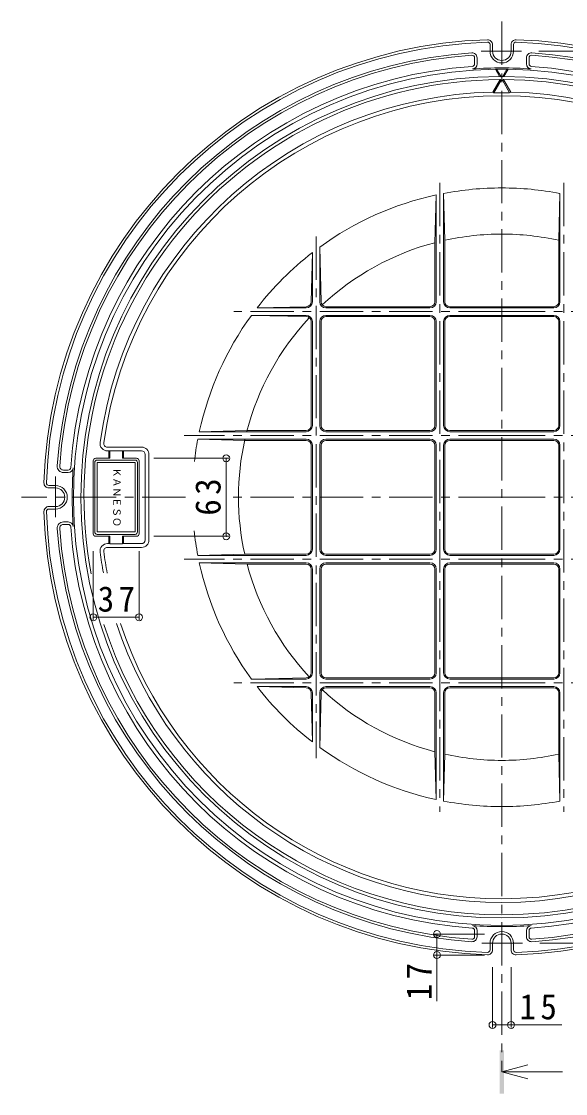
# Model space of a CAD drawing. Units: millimetres, scale not verified. Extents: x -1184 to 1314, y -946 to 925.
# Drawn here: x -1006 to -567, y -38 to 829 of the extents above; entities that cross this region are included whole.
import ezdxf
from ezdxf.enums import TextEntityAlignment as Align

# ---------------------------------------------------------------- set-up
doc = ezdxf.new("R2010")
doc.units = ezdxf.units.MM
doc.header["$LTSCALE"] = 7
doc.header["$PDMODE"] = 32
doc.header["$PDSIZE"] = 5.6
doc.linetypes.add('CHAIN1', pattern=[8, 5, -1, 1, -1])
for name, color, linetype, lineweight in [('8-0', 2, 'Continuous', 9), ('8-1', 3, 'Continuous', 9), ('8-2', 6, 'Continuous', 9), ('8-4', 7, 'Continuous', 9), ('8-5', 7, 'Continuous', 9)]:
    doc.layers.add(name, color=color, linetype=linetype, lineweight=lineweight)
doc.styles.add('ＭＳ ゴシック', font='')
doc.styles.get('ＭＳ ゴシック').set_extended_font_data('MS Gothic')

msp = doc.modelspace()

# ---------------------------------------------------------------- linework, layer by layer
at = {"layer": '8-0'}
for p, q in [((-627.697, 804.477), (-627.697, 809.796)), ((-625.697, 804.477), (-625.697, 809.796)), ((-610.697, 804.477), (-610.697, 809.796)), ((-608.697, 804.477), (-608.697, 809.796)), ((-640.196, 794.155), (-640.196, 799.167)), ((-638.197, 794.155), (-638.197, 799.167)), ((-598.197, 794.155), (-598.197, 799.167)), ((-596.197, 794.155), (-596.197, 799.167)), ((-623.402, 789.927), (-622.342, 790.09)), ((-619.964, 783.971), (-623.402, 789.927)), ((-616.43, 783.971), (-612.991, 789.927)), ((-612.991, 789.927), (-614.051, 790.09)), ((-619.964, 783.971), (-618.697, 783.776)), ((-618.697, 783.776), (-618.197, 783.776)), ((-617.697, 783.776), (-618.197, 783.776)), ((-616.43, 783.971), (-617.697, 783.776)), ((-968.375, 465.977), (-972.315, 465.977)), ((-968.375, 463.977), (-972.315, 463.977)), ((-978.697, 453.477), (-984.016, 453.477)), ((-978.697, 451.477), (-984.016, 451.477)), ((-978.697, 436.477), (-984.016, 436.477)), ((-978.697, 434.477), (-984.016, 434.477)), ((-968.375, 423.977), (-972.315, 423.977)), ((-968.375, 421.977), (-972.315, 421.977)), ((-640.196, 93.799), (-640.196, 88.787)), ((-638.197, 93.799), (-638.197, 88.787)), ((-598.197, 93.799), (-598.197, 88.787)), ((-596.197, 93.799), (-596.197, 88.787)), ((-627.697, 83.477), (-627.697, 78.158)), ((-625.697, 83.477), (-625.697, 78.158)), ((-610.697, 83.477), (-610.697, 78.158)), ((-608.697, 83.477), (-608.697, 78.158))]:
    msp.add_line(p, q, dxfattribs=at)
for points in [[(-618.697, 783.776), (-622.342, 790.09), (-618.197, 790.09)], [(-617.697, 783.776), (-614.051, 790.09), (-618.197, 790.09)]]:
    msp.add_lwpolyline(points, dxfattribs=at)
for centre, radius, start, end in [((-618.197, 443.977), 370, 91.80058, 178.19942), ((-618.197, 443.977), 368, 91.80058, 178.19942), ((-629.697, 809.796), 4, 0, 91.80011), ((-629.697, 809.796), 2, 0, 91.80011), ((-606.697, 809.796), 4, 88.19989, 180), ((-606.697, 809.796), 2, 88.19989, 180), ((-618.197, 443.977), 368, 1.80058, 88.19942), ((-618.197, 443.977), 370, 1.80058, 88.19942), ((-618.197, 443.977), 360, 93.86557, 175.96175), ((-618.197, 443.977), 358, 93.86557, 175.96175), ((-642.197, 799.167), 4, 0, 93.86516), ((-642.197, 799.167), 2, 0, 93.86516), ((-618.197, 804.477), 9.5, 180, 270), ((-618.197, 804.477), 7.5, 180, 0), ((-618.197, 804.477), 9.5, 270, 0), ((-594.197, 799.167), 4, 86.13484, 180), ((-594.197, 799.167), 2, 86.13484, 180), ((-618.197, 443.977), 358, 4.03825, 86.13443), ((-618.197, 443.977), 360, 4.03825, 86.13443), ((-618.197, 443.977), 349, 93.92072, 176.07928), ((-618.197, 443.977), 346, 90.8631, 270), ((-642.197, 794.155), 2, 273.92058, 0), ((-642.197, 794.155), 4, 273.92058, 0), ((-618.197, 443.977), 347, 90, 93.92072), ((-618.197, 443.977), 347, 86.07928, 90), ((-618.197, 443.977), 346, 270, 89.1369), ((-594.197, 794.155), 4, 180, 266.07942), ((-594.197, 794.155), 2, 180, 266.07942), ((-618.197, 443.977), 349, 3.92072, 86.07928), ((-618.197, 443.977), 340, 90.29791, 270), ((-618.197, 443.977), 340, 270, 89.70209), ((-972.315, 468.977), 5, 175.96172, 270), ((-972.315, 468.977), 3, 175.96172, 270), ((-968.375, 467.977), 2, 270, 356.07942), ((-968.375, 467.977), 4, 270, 356.07942), ((-618.197, 443.977), 347, 176.07928, 183.92072), ((-984.016, 455.477), 4, 178.19989, 270), ((-984.016, 455.477), 2, 178.19989, 270), ((-978.697, 443.977), 9.5, 270, 90), ((-978.697, 443.977), 7.5, 270, 90), ((-984.016, 432.477), 4, 90, 181.80011), ((-984.016, 432.477), 2, 90, 181.80011), ((-618.197, 443.977), 370, 181.80058, 268.19943), ((-618.197, 443.977), 368, 181.80058, 268.19942), ((-618.197, 443.977), 368, 271.80058, 358.19942), ((-618.197, 443.977), 370, 271.80058, 358.19942), ((-972.315, 418.977), 5, 90, 184.03828), ((-618.197, 443.977), 360, 184.03827, 266.13443), ((-972.315, 418.977), 3, 90, 184.03828), ((-618.197, 443.977), 358, 184.03825, 266.13443), ((-968.375, 419.977), 4, 3.92058, 90), ((-968.375, 419.977), 2, 3.92058, 90), ((-618.197, 443.977), 349, 183.92073, 266.07928), ((-618.197, 443.977), 349, 273.92072, 356.07927), ((-618.197, 443.977), 358, 273.86557, 355.96175), ((-618.197, 443.977), 360, 273.86557, 355.96173), ((-642.197, 93.799), 2, 0, 86.07942), ((-642.197, 93.799), 4, 0, 86.07942), ((-618.197, 443.977), 347, 266.07928, 270), ((-618.197, 443.977), 347, 270, 273.92072), ((-594.197, 93.799), 4, 93.92058, 180), ((-594.197, 93.799), 2, 93.92058, 180), ((-642.197, 88.787), 4, 266.13484, 0), ((-642.197, 88.787), 2, 266.13484, 0), ((-618.197, 83.477), 9.5, 90, 180), ((-618.197, 83.477), 7.5, 0, 180), ((-618.197, 83.477), 9.5, 0, 90), ((-594.197, 88.787), 4, 180, 273.86516), ((-594.197, 88.787), 2, 180, 273.86516), ((-629.697, 78.158), 4, 268.19989, 0), ((-629.697, 78.158), 2, 268.19989, 0), ((-606.697, 78.158), 4, 180, 271.80011), ((-606.697, 78.158), 2, 180, 271.80011)]:
    msp.add_arc(centre, radius, start, end, dxfattribs=at)
at = {"layer": '8-1', "linetype": 'CHAIN1'}
for p, q in [((-618.197, 828.527), (-618.197, -20.457)), ((-634.98, 804.477), (-602.174, 804.477)), ((-668.196, 698.158), (-668.196, 189.796)), ((-568.197, 698.158), (-568.197, 189.796)), ((-768.197, 654.778), (-768.197, 233.176)), ((-618.197, 593.977), (-834.769, 593.977)), ((-618.197, 593.977), (-401.624, 593.977)), ((-618.197, 493.977), (-874.725, 493.977)), ((-618.197, 493.977), (-361.669, 493.977)), ((-978.697, 460.76), (-978.697, 427.955)), ((-873.796, 443.977), (-1006.196, 443.977)), ((-618.197, 443.977), (-837.105, 443.977)), ((-618.197, 443.977), (-205.067, 443.977)), ((-618.197, 393.977), (-874.725, 393.977)), ((-618.197, 393.977), (-361.669, 393.977)), ((-618.197, 293.977), (-834.769, 293.977)), ((-618.197, 293.977), (-401.624, 293.977)), ((-601.413, 83.477), (-634.219, 83.477))]:
    msp.add_line(p, q, dxfattribs=at)
at = {"layer": '8-1'}
for p, q in [((-619.562, 781.474), (-625.379, 771.398)), ((-618.697, 780.973), (-618.197, 780.973)), ((-617.697, 780.973), (-618.197, 780.973)), ((-616.831, 781.474), (-611.014, 771.398)), ((-625.379, 771.398), (-624.503, 770.916)), ((-611.014, 771.398), (-611.89, 770.916)), ((-624.503, 770.916), (-618.197, 770.916)), ((-611.89, 770.916), (-618.197, 770.916)), ((-672.197, 649.708), (-671.197, 688.294)), ((-671.197, 601.977), (-671.197, 688.294)), ((-665.197, 601.977), (-665.197, 689.519)), ((-664.197, 651.643), (-665.197, 689.519)), ((-572.197, 651.643), (-571.197, 689.519)), ((-571.197, 601.977), (-571.197, 689.519)), ((-664.197, 601.977), (-664.197, 651.643)), ((-572.197, 601.977), (-572.197, 651.643)), ((-772.197, 601.977), (-771.197, 641.691)), ((-771.197, 601.977), (-771.197, 641.691)), ((-765.197, 601.977), (-765.197, 646.192)), ((-764.196, 601.977), (-765.197, 646.192)), ((-672.197, 601.977), (-672.197, 649.708)), ((-815.911, 596.977), (-776.197, 597.977)), ((-676.196, 597.977), (-760.197, 597.977)), ((-618.197, 597.977), (-660.197, 597.977)), ((-618.197, 597.977), (-576.197, 597.977)), ((-776.197, 590.977), (-820.412, 590.977)), ((-776.197, 589.977), (-820.412, 590.977)), ((-776.197, 596.977), (-815.911, 596.977)), ((-676.196, 596.977), (-760.197, 596.977)), ((-676.196, 590.977), (-760.197, 590.977)), ((-676.196, 589.977), (-760.197, 589.977)), ((-618.197, 596.977), (-660.197, 596.977)), ((-618.197, 590.977), (-660.197, 590.977)), ((-618.197, 589.977), (-660.197, 589.977)), ((-618.197, 596.977), (-576.197, 596.977)), ((-618.197, 590.977), (-576.197, 590.977)), ((-618.197, 589.977), (-576.197, 589.977)), ((-772.197, 585.977), (-772.197, 501.977)), ((-771.197, 585.977), (-771.197, 501.977)), ((-765.197, 585.977), (-765.197, 501.977)), ((-764.196, 585.977), (-764.196, 501.977)), ((-672.197, 501.977), (-672.197, 585.977)), ((-671.197, 585.977), (-671.197, 501.977)), ((-665.197, 585.977), (-665.197, 501.977)), ((-664.197, 501.977), (-664.197, 585.977)), ((-572.197, 501.977), (-572.197, 585.977)), ((-571.197, 585.977), (-571.197, 501.977)), ((-823.928, 497.977), (-862.514, 496.977)), ((-776.197, 496.977), (-862.514, 496.977)), ((-776.197, 497.977), (-823.928, 497.977)), ((-676.196, 497.977), (-760.197, 497.977)), ((-760.197, 496.977), (-676.196, 496.977)), ((-618.197, 497.977), (-660.197, 497.977)), ((-618.197, 496.977), (-660.197, 496.977)), ((-618.197, 497.977), (-576.197, 497.977)), ((-618.197, 496.977), (-576.197, 496.977)), ((-776.197, 490.977), (-863.739, 490.977)), ((-825.863, 489.977), (-863.739, 490.977)), ((-776.197, 489.977), (-825.863, 489.977)), ((-772.197, 401.977), (-772.197, 485.977)), ((-771.197, 401.977), (-771.197, 485.977)), ((-765.197, 401.977), (-765.197, 485.977)), ((-764.196, 401.977), (-764.196, 485.977)), ((-760.197, 490.977), (-676.196, 490.977)), ((-676.196, 489.977), (-760.197, 489.977)), ((-672.197, 401.977), (-672.197, 485.977)), ((-671.197, 401.977), (-671.197, 485.977)), ((-665.197, 401.977), (-665.197, 485.977)), ((-664.197, 401.977), (-664.197, 485.977)), ((-618.197, 490.977), (-660.197, 490.977)), ((-618.197, 489.977), (-660.197, 489.977)), ((-618.197, 490.977), (-576.197, 490.977)), ((-618.197, 489.977), (-576.197, 489.977)), ((-572.197, 401.977), (-572.197, 485.977)), ((-571.197, 401.977), (-571.197, 485.977)), ((-909.197, 484.477), (-936.74, 484.477)), ((-935.697, 481.477), (-936.74, 481.477)), ((-935.697, 481.477), (-934.697, 481.607)), ((-935.697, 481.477), (-935.697, 475.477)), ((-934.697, 481.607), (-934.697, 475.477)), ((-924.697, 481.607), (-934.697, 481.607)), ((-924.697, 481.607), (-924.697, 475.477)), ((-924.697, 481.607), (-923.697, 481.477)), ((-923.697, 481.477), (-923.697, 475.477)), ((-909.197, 481.477), (-923.697, 481.477)), ((-906.197, 409.477), (-906.197, 478.477)), ((-903.197, 409.477), (-903.197, 478.477)), ((-948.197, 414.477), (-948.197, 473.477)), ((-934.697, 475.477), (-946.197, 475.477)), ((-913.197, 475.477), (-924.697, 475.477)), ((-911.197, 414.477), (-911.197, 473.477)), ((-934.697, 412.477), (-946.197, 412.477)), ((-935.697, 406.477), (-935.697, 412.477)), ((-934.697, 406.347), (-934.697, 412.477)), ((-913.197, 412.477), (-924.697, 412.477)), ((-924.697, 406.347), (-924.697, 412.477)), ((-923.697, 406.477), (-923.697, 412.477)), ((-935.697, 406.477), (-936.74, 406.477)), ((-909.197, 403.477), (-936.74, 403.477)), ((-935.697, 406.477), (-934.697, 406.347)), ((-924.697, 406.347), (-934.697, 406.347)), ((-924.697, 406.347), (-923.697, 406.477)), ((-909.197, 406.477), (-923.697, 406.477)), ((-825.863, 397.977), (-863.739, 396.977)), ((-776.197, 396.977), (-863.739, 396.977)), ((-776.197, 390.977), (-862.514, 390.977)), ((-823.928, 389.977), (-862.514, 390.977)), ((-776.197, 397.977), (-825.863, 397.977)), ((-776.197, 389.977), (-823.928, 389.977)), ((-676.196, 397.977), (-760.197, 397.977)), ((-760.197, 396.977), (-676.196, 396.977)), ((-760.197, 390.977), (-676.196, 390.977)), ((-676.196, 389.977), (-760.197, 389.977)), ((-618.197, 397.977), (-660.197, 397.977)), ((-618.197, 396.977), (-660.197, 396.977)), ((-618.197, 390.977), (-660.197, 390.977)), ((-618.197, 389.977), (-660.197, 389.977)), ((-618.197, 397.977), (-576.197, 397.977)), ((-618.197, 396.977), (-576.197, 396.977)), ((-618.197, 390.977), (-576.197, 390.977)), ((-618.197, 389.977), (-576.197, 389.977)), ((-772.197, 301.977), (-772.197, 385.977)), ((-771.197, 301.977), (-771.197, 385.977)), ((-765.197, 301.977), (-765.197, 385.977)), ((-764.196, 301.977), (-764.196, 385.977)), ((-672.197, 385.977), (-672.197, 301.977)), ((-671.197, 301.977), (-671.197, 385.977)), ((-665.197, 301.977), (-665.197, 385.977)), ((-664.197, 385.977), (-664.197, 301.977)), ((-572.197, 385.977), (-572.197, 301.977)), ((-571.197, 301.977), (-571.197, 385.977)), ((-776.197, 297.977), (-820.412, 296.977)), ((-776.197, 296.977), (-820.412, 296.977)), ((-676.196, 297.977), (-760.197, 297.977)), ((-676.196, 296.977), (-760.197, 296.977)), ((-618.197, 297.977), (-660.197, 297.977)), ((-618.197, 296.977), (-660.197, 296.977)), ((-618.197, 297.977), (-576.197, 297.977)), ((-618.197, 296.977), (-576.197, 296.977)), ((-776.197, 290.977), (-815.911, 290.977)), ((-815.911, 290.977), (-776.197, 289.977)), ((-772.197, 285.977), (-771.197, 246.263)), ((-771.197, 285.977), (-771.197, 246.263)), ((-765.197, 285.977), (-765.197, 241.762)), ((-764.196, 285.977), (-765.197, 241.762)), ((-676.196, 290.977), (-760.197, 290.977)), ((-676.196, 289.977), (-760.197, 289.977)), ((-672.197, 285.977), (-672.197, 238.246)), ((-671.197, 285.977), (-671.197, 199.66)), ((-665.197, 285.977), (-665.197, 198.435)), ((-664.197, 285.977), (-664.197, 236.311)), ((-618.197, 290.977), (-660.197, 290.977)), ((-618.197, 289.977), (-660.197, 289.977)), ((-618.197, 290.977), (-576.197, 290.977)), ((-618.197, 289.977), (-576.197, 289.977)), ((-572.197, 285.977), (-572.197, 236.311)), ((-571.197, 285.977), (-571.197, 198.435)), ((-672.197, 238.246), (-671.197, 199.66)), ((-664.197, 236.311), (-665.197, 198.435)), ((-572.197, 236.311), (-571.197, 198.435))]:
    msp.add_line(p, q, dxfattribs=at)
for points in [[(-619.562, 781.474), (-618.697, 780.973), (-624.503, 770.916)], [(-616.831, 781.474), (-617.697, 780.973), (-611.89, 770.916)]]:
    msp.add_lwpolyline(points, dxfattribs=at)
for centre, radius, start, end in [((-618.197, 443.977), 337.5, 90.23178, 190.57687), ((-618.197, 443.977), 337.5, 270, 89.76822), ((-618.197, 443.977), 327.5, 91.2567, 172.22386), ((-618.197, 443.977), 327.5, 7.77614, 88.7433), ((-618.197, 443.977), 324.5, 90, 172.22385), ((-618.197, 443.977), 324.5, 7.77615, 90), ((-618.197, 443.977), 250, 90, 100.83609), ((-618.197, 443.977), 250, 79.16391, 90), ((-618.197, 443.977), 250, 102.23958, 126.01524), ((-618.197, 443.977), 212.7, 90, 102.48987), ((-618.197, 443.977), 212.7, 77.51013, 90), ((-618.197, 443.977), 250, 127.73427, 142.26576), ((-618.197, 443.977), 212.7, 104.70715, 133.0229), ((-776.197, 601.977), 4, 270, 0), ((-776.197, 601.977), 5, 270, 0), ((-760.197, 601.977), 5, 180, 270), ((-760.197, 601.977), 4, 180, 270), ((-676.196, 601.977), 4, 270, 0), ((-676.196, 601.977), 5, 270, 0), ((-660.197, 601.977), 5, 180, 270), ((-660.197, 601.977), 4, 180, 270), ((-576.197, 601.977), 4, 270, 0), ((-576.197, 601.977), 5, 270, 0), ((-618.197, 443.977), 250, 143.98479, 167.76042), ((-776.197, 585.977), 5, 0, 90), ((-776.197, 585.977), 4, 0, 90), ((-760.197, 585.977), 5, 90, 180), ((-760.197, 585.977), 4, 90, 180), ((-676.196, 585.977), 5, 0, 90), ((-676.196, 585.977), 4, 0, 90), ((-660.197, 585.977), 5, 90, 180), ((-660.197, 585.977), 4, 90, 180), ((-576.197, 585.977), 5, 0, 90), ((-576.197, 585.977), 4, 0, 90), ((-618.197, 443.977), 212.7, 136.97708, 165.44727), ((-776.197, 501.977), 4, 270, 0), ((-776.197, 501.977), 5, 270, 0), ((-760.197, 501.977), 5, 180, 270), ((-760.197, 501.977), 4, 180, 270), ((-676.196, 501.977), 4, 270, 0), ((-676.196, 501.977), 5, 270, 0), ((-660.197, 501.977), 5, 180, 270), ((-660.197, 501.977), 4, 180, 270), ((-576.197, 501.977), 4, 270, 0), ((-576.197, 501.977), 5, 270, 0), ((-936.74, 487.477), 6, 172.22426, 270), ((-936.74, 487.477), 3, 172.22426, 270), ((-618.197, 443.977), 250, 169.16389, 173.35984), ((-618.197, 443.977), 212.7, 167.35391, 192.48988), ((-776.197, 485.977), 5, 0, 90), ((-776.197, 485.977), 4, 0, 90), ((-760.197, 485.977), 5, 90, 180), ((-760.197, 485.977), 4, 90, 180), ((-676.196, 485.977), 5, 0, 90), ((-676.196, 485.977), 4, 0, 90), ((-660.197, 485.977), 5, 90, 180), ((-660.197, 485.977), 4, 90, 180), ((-576.197, 485.977), 5, 0, 90), ((-576.197, 485.977), 4, 0, 90), ((-909.197, 478.477), 6, 0, 90), ((-909.197, 478.477), 3, 0, 90), ((-946.197, 473.477), 2, 90, 180), ((-913.197, 473.477), 2, 0, 90), ((-618.197, 443.977), 250, 186.2095, 190.83611), ((-946.197, 414.477), 2, 180, 270), ((-913.197, 414.477), 2, 270, 0), ((-909.197, 409.477), 3, 270, 0), ((-909.197, 409.477), 6, 270, 0), ((-936.74, 400.477), 6, 90, 187.77574), ((-618.197, 443.977), 327.5, 187.77613, 190.7529), ((-936.74, 400.477), 3, 90, 187.77574), ((-618.197, 443.977), 324.5, 187.77614, 190.91255), ((-776.197, 401.977), 4, 270, 0), ((-776.197, 401.977), 5, 270, 0), ((-760.197, 401.977), 5, 180, 270), ((-760.197, 401.977), 4, 180, 270), ((-676.196, 401.977), 4, 270, 0), ((-676.196, 401.977), 5, 270, 0), ((-660.197, 401.977), 5, 180, 270), ((-660.197, 401.977), 4, 180, 270), ((-618.197, 443.977), 324.5, 270, 352.22386), ((-618.197, 443.977), 327.5, 270, 352.22387), ((-576.197, 401.977), 4, 270, 0), ((-576.197, 401.977), 5, 270, 0), ((-618.197, 443.977), 250, 192.23958, 216.01521), ((-618.197, 443.977), 212.7, 194.70715, 223.02293), ((-776.197, 385.977), 5, 0, 90), ((-776.197, 385.977), 4, 0, 90), ((-760.197, 385.977), 5, 90, 180), ((-760.197, 385.977), 4, 90, 180), ((-676.196, 385.977), 5, 0, 90), ((-676.196, 385.977), 4, 0, 90), ((-660.197, 385.977), 5, 90, 180), ((-660.197, 385.977), 4, 90, 180), ((-576.197, 385.977), 5, 0, 90), ((-576.197, 385.977), 4, 0, 90), ((-618.197, 443.977), 337.5, 197.75448, 270), ((-618.197, 443.977), 327.5, 198.15052, 270), ((-618.197, 443.977), 324.5, 198.3025, 270), ((-776.197, 301.977), 4, 270, 0), ((-776.197, 301.977), 5, 270, 0), ((-760.197, 301.977), 5, 180, 270), ((-760.197, 301.977), 4, 180, 270), ((-676.196, 301.977), 4, 270, 0), ((-676.196, 301.977), 5, 270, 0), ((-660.197, 301.977), 5, 180, 270), ((-660.197, 301.977), 4, 180, 270), ((-576.197, 301.977), 4, 270, 0), ((-576.197, 301.977), 5, 270, 0), ((-618.197, 443.977), 250, 217.73424, 232.26575), ((-776.197, 285.977), 5, 0, 90), ((-776.197, 285.977), 4, 0, 90), ((-760.197, 285.977), 5, 90, 180), ((-760.197, 285.977), 4, 90, 180), ((-618.197, 443.977), 212.7, 226.97705, 255.29285), ((-676.196, 285.977), 5, 0, 90), ((-676.196, 285.977), 4, 0, 90), ((-660.197, 285.977), 5, 90, 180), ((-660.197, 285.977), 4, 90, 180), ((-576.197, 285.977), 5, 0, 90), ((-576.197, 285.977), 4, 0, 90), ((-618.197, 443.977), 250, 233.98477, 257.76042), ((-618.197, 443.977), 212.7, 257.51013, 270), ((-618.197, 443.977), 212.7, 270, 282.48987), ((-618.197, 443.977), 250, 259.16391, 270), ((-618.197, 443.977), 250, 270, 280.83609)]:
    msp.add_arc(centre, radius, start, end, dxfattribs=at)
at = {"layer": '8-2'}
for p, q in [((-946.947, 471.977), (-946.947, 415.977)), ((-914.447, 473.977), (-944.947, 473.977)), ((-914.447, 471.977), (-944.947, 471.977)), ((-914.447, 415.977), (-914.447, 471.977)), ((-912.447, 415.977), (-912.447, 471.977)), ((-914.447, 413.977), (-944.947, 413.977))]:
    msp.add_line(p, q, dxfattribs=at)
msp.add_lwpolyline([(-944.947, 471.977), (-944.947, 415.977), (-914.447, 415.977)], dxfattribs=at)
for centre, start, end in [((-944.947, 471.977), 90, 180), ((-914.447, 471.977), 0, 90), ((-944.947, 415.977), 180, 270), ((-914.447, 415.977), 270, 0)]:
    msp.add_arc(centre, 2, start, end, dxfattribs=at)
at = {"layer": '8-4'}
for p, q in [((-112.267, 804.477), (-588.174, 804.477)), ((-838.702, 475.477), (-899.197, 475.477)), ((-840.802, 475.477), (-840.802, 412.477)), ((-838.702, 412.477), (-899.197, 412.477)), ((-948.197, 344.89), (-948.197, 400.477)), ((-911.197, 344.89), (-911.197, 400.477)), ((-948.197, 346.99), (-911.197, 346.99)), ((-672.72, 90.977), (-632.197, 90.977)), ((-670.62, 90.977), (-670.62, 73.977)), ((-112.267, 83.477), (-587.413, 83.477)), ((-672.72, 73.977), (-632.197, 73.977)), ((-670.62, 73.977), (-670.62, 36.706)), ((-625.697, 15.433), (-625.697, 64.158)), ((-610.697, 15.433), (-610.697, 64.158)), ((-610.697, 17.533), (-625.697, 17.533)), ((-610.697, 17.533), (-569.749, 17.533))]:
    msp.add_line(p, q, dxfattribs=at)
for p in [(-840.802, 475.477), (-840.802, 412.477), (-948.197, 346.99), (-911.197, 346.99), (-670.62, 90.977), (-670.62, 73.977), (-625.697, 17.533), (-610.697, 17.533)]:
    msp.add_point(p, dxfattribs=at)
at = {"layer": '8-5', "color": 4}
for q in [(-597.197, -14.857), (-569.197, -20.457), (-597.197, -26.057)]:
    msp.add_line((-618.197, -20.457), q, dxfattribs=at)
msp.add_solid([(-619.947, -37.957), (-616.447, -37.957), (-619.947, -2.957), (-616.447, -2.957)], dxfattribs=at)

# ---------------------------------------------------------------- texts
at = {"layer": '8-0', "color": 4, "style": 'ＭＳ ゴシック'}
msp.add_text('ＫＡＮＥＳＯ', height=5.865, rotation=270, dxfattribs=at).set_placement((-933.827, 467.977), align=Align.BOTTOM_LEFT)
at = {"layer": '8-4', "color": 2, "char_height": 20.53, "attachment_point": 7, "rotation": 90, "style": 'ＭＳ ゴシック'}
for s, insert in [('\\T1.27;\\W0.95;63', (-845.002, 429.102)), ('\\T1.27;\\W0.95;17', (-674.82, 37.487))]:
    msp.add_mtext(s, dxfattribs=dict(at, insert=insert))
at = {"layer": '8-4', "color": 2, "char_height": 20.53, "attachment_point": 7, "style": 'ＭＳ ゴシック'}
for s, insert in [('\\T1.27;\\W0.95;37', (-944.572, 351.19)), ('\\T1.27;\\W0.95;15', (-603.847, 21.733))]:
    msp.add_mtext(s, dxfattribs=dict(at, insert=insert))

doc.saveas('drawing.dxf')
